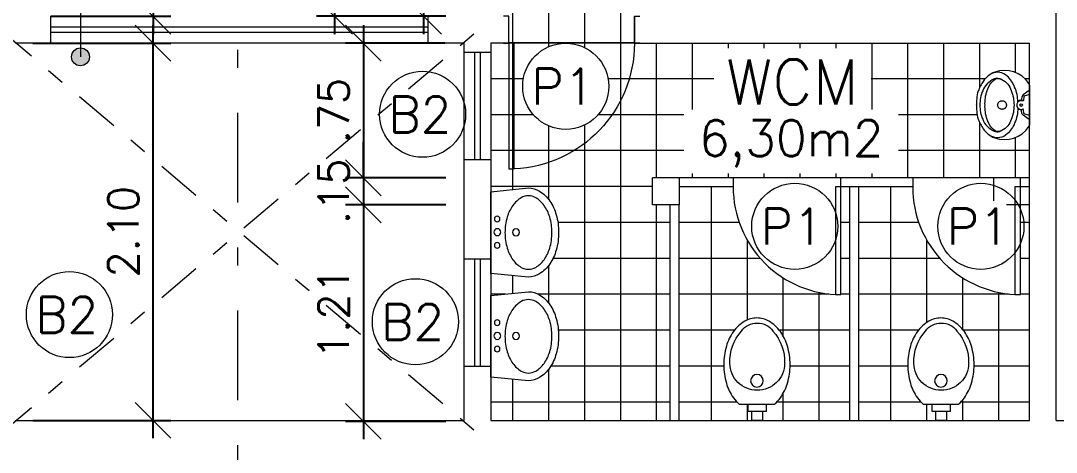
# Model space of a CAD drawing. Header units: millimetres. Extents: x 521 to 1055, y 261 to 520.
# Drawn here: x 707.66 to 713.43, y 374.32 to 376.72 of the extents above; entities that cross this region are included whole.
import ezdxf
from ezdxf.enums import TextEntityAlignment as Align

# ---------------------------------------------------------------- set-up
doc = ezdxf.new("R2010")
doc.units = ezdxf.units.MM
for name, pattern in [('CONTINU', [0]), ('DASHDOT', [1, 0.5, -0.25, 0, -0.25]), ('DASHDOTX2', [2, 1, -0.5, 0, -0.5]), ('HIDDEN', [9.524999999999999, 6.35, -3.175])]:
    doc.linetypes.add(name, pattern=pattern)
doc.layers.add('0.1', color=8, linetype='Continuous', lineweight=13)
doc.styles.add('ROMANS', font='romans')
doc.styles.get("Standard").update_dxf_attribs({"font": 'romans.shx'})
doc.dimstyles.new('Fares Eng - 50', dxfattribs={"dimscale": 2, "dimtxt": 0.085, "dimasz": 0.1, "dimexe": 0.05, "dimexo": 0.05, "dimgap": 0.04, "dimtad": 1, "dimzin": 4, "dimdsep": 46, "dimtxsty": 'ROMANS', "dimblk1": 'OBLIQUE', "dimblk2": 'OBLIQUE', "dimsah": 1, "dimcen": 0.05, "dimdle": 0.05, "dimclrd": 8, "dimclre": 8, "dimclrt": 8, "dimaunit": 1, "dimadec": 0, "dimazin": 0, "dimtfac": 1, "dimtix": 1, "dimtmove": 2, "dimatfit": 0, "dimldrblk": 'OPEN90', "dimfxl": 1, "dimtolj": 1, "dimtzin": 0, "dimarcsym": 0})
pattern_1 = [(0, (-167.2946406652305, 0), (0, 0.2), []), (90, (-167.2946406652305, 0), (-0.2, 1.224606353822377e-17), [])]

# ---------------------------------------------------------------- blocks, each defined once
blk = doc.blocks.new('P70')
for points in [[(0, 0.760000000000025), (0, 0.7300000000000239), (0.1499999999999986, 0.7300000000000239), (0.1499999999999986, 0.760000000000025)], [(0, 0), (0, 0.03000000000000114), (0.1499999999999986, 0.03000000000000114), (0.1499999999999986, 0)]]:
    blk.add_lwpolyline(points)
blk.add_lwpolyline([(-0.7000000000000227, 0.06000000000008299), (0, 0.06000000000008299), (0, 0.03000000000000114), (-0.7000000000000227, 0.03000000000000114)], close=True)
at = {"color": 8}
blk.add_arc((3.861494457524373e-15, 0.02932835820894858), 0.7006716417910752, 90, 177.4910967546297, dxfattribs=at)
blk = doc.blocks.new('Cuba-emp')
blk.add_lwpolyline([(0.2100034834991149, 0.2482008336621746), (-7.105427357601002e-15, 0.227407372452717), (7.105427357601002e-15, -0.227407372452717), (0.2100034834991291, -0.2482008336621604, 0.1378156270121392), (0.2705880087187396, -0.2311785380375015, 0.1070411790707005), (0.3288221515426883, -0.1757097620058969, 0.0807505460992588), (0.3644727820534435, -0.09904874869174485, 0.06864280771685904), (0.3780384553094791, -0.0007008336622078559, 0.06864280771690003), (0.3644727820534364, 0.09764708136732558, 0.08075054609930853), (0.3288221515426741, 0.1743080946814768, 0.10704117907071), (0.2705880087187253, 0.2297768707130761, 0.1157522192348251), (0.2100034834991149, 0.2482008336621746)], format="xyb")
blk.add_lwpolyline([(0.2100034834991149, 0.2045185337481215, -0.1318273881114975), (0.2501415417997279, 0.1937487812531433, -0.1066332451029667), (0.2967372728202164, 0.1514795764228545, -0.08348179435471227), (0.328253700616866, 0.08706086194230345, -0.0722322283218027), (0.3408968663839005, 1.243449787580175e-14, -0.07223222832186973), (0.3282537006168731, -0.08706086194227858, -0.08348179435460365), (0.2967372728202307, -0.1514795764226058, -0.106633245102999), (0.2501415417997421, -0.1937487812531256, -0.1318273881114998), (0.2100034834991291, -0.2045185337481072, -0.1318273881114848), (0.1698654251985161, -0.1937487812531282, -0.1066332451030064), (0.1232696941780276, -0.151479576422612, -0.08348179435461947), (0.09175326638137804, -0.08706086194228746, -0.07223222832185378), (0.07911010061422985, 3.552713678800501e-15, -0.07223222832187323), (0.09175326638137093, 0.08706086194229457, -0.08348179435457351), (0.1232696941780134, 0.15147957642262, -0.1066332451030294), (0.1698654251985019, 0.1937487812531398, -0.1318273881114961)], format="xyb", close=True)
for centre, radius in [((0.03578416458526235, 0.0710594457912066), 0.01546869292730512), ((0.03651954001270497, -0.002319139823612204), 0.0193358661591314), ((0.03651954001270497, -0.002319139823612204), 0.0193358661591314), ((0.1402810526510621, -0.001433449959218791), 0.01977531766275002), ((0.03578416458526945, -0.07569772543820363), 0.01546869292730512)]:
    blk.add_circle(centre, radius)
blk = doc.blocks.new('MIC')
for p, q in [((-7.181022390642248e-30, -3.552713678800501e-15), (2.253725092833587e-16, 0.1114999999999959)), ((0.294006887496943, 0.001700320565272878), (0.294006887496943, -4.146983364735735e-15)), ((-2.253725092833731e-16, -0.111500000000003), (-7.181022390642248e-30, -3.552713678800501e-15)), ((0.294006887496943, -4.146983364735735e-15), (0.294006887496943, -0.001700320565281172))]:
    blk.add_line(p, q)
for points in [[(0.06389889671298657, 0.01598841757203382, -0.1006025227802019), (0.08200000000000095, 0.09999999999999948, -0.1146110086684233), (0.1229999999999997, 0.1609999999999993, -0.3098364236183091), (0.2095199143072243, 0.1751021543491027, -0.3098364236183091)], [(0.1613928576543483, -0.1455672248154997), (0.1649101941308434, -0.1467308523902687, 0.1890387966786642), (0.1966600698150721, -0.1450091000326438, 0.1890137212314096), (0.2599702370741317, -0.07963134921959511, 0.1168018518744347), (0.2749686266706473, -2.332144905471686e-15, 0.1168018518744347), (0.2599702370741321, 0.0796313492195905, 0.1890137212314096), (0.1966600698150728, 0.1450091000326395, 0.1890387966786642), (0.164910194130844, 0.1467308523902645), (0.1613928576543489, 0.1455672248154954)], [(0.002000000000000831, 0.0804999999999989), (0.03400000000000081, 0.05699999999999676, -0.1805002929806469), (0.04100000000000046, 0.04549999999999868), (0.04299999999999932, 0.03199999999999816, 0.350290051334585), (0.04850000000000071, 0.02599999999999793, -0.2520343750682387), (0.06300000000000065, 0.01949999999999883)], [(1.072361025267808e-16, 0.05305361097392058, -0.4731156655992713), (0.005000000000000895, 0.05599999999999915), (0.02500000000000046, 0.05149999999999894, -0.3625423988178856), (0.03149999999999951, 0.04299999999999742), (0.03250000000000069, 0.02849999999999924, 0.5647686887747856), (0.03857059185199323, 0.02282112824928532)], [(-1.072361025267879e-16, -0.05305361097392414, 0.4731156655992713), (0.005000000000000668, -0.05600000000000272), (0.02500000000000025, -0.05150000000000259, 0.3625423988178856), (0.03149999999999933, -0.0430000000000011), (0.03250000000000058, -0.02850000000000292, -0.5647686887747856), (0.03857059185199314, -0.02282112824928902)], [(0.002000000000000505, -0.08050000000000246), (0.03400000000000058, -0.05700000000000045, 0.1805002929806469), (0.04100000000000028, -0.0455000000000024), (0.0429999999999992, -0.03200000000000189, -0.350290051334585), (0.0485000000000006, -0.02600000000000167, 0.2520343750682387), (0.06300000000000057, -0.01950000000000264)], [(0.06389889671298651, -0.01598841757203763, 0.1006025227802019), (0.08200000000000053, -0.1000000000000034, 0.1146110086684233), (0.122999999999999, -0.1610000000000034, 0.3098364236183091), (0.2095199143072236, -0.1751021543491071, 0.3098364236183091)]]:
    blk.add_lwpolyline(points, format="xyb")
blk.add_lwpolyline([(0.2469999999999999, -2.275612532610937e-15), (0.2471178908324276, -0.007832022022059848, -0.1020165053088811), (0.2314231464083887, -0.09020397524524396, -0.1006339586119125), (0.1998321805410083, -0.1371621200431705, -0.3104304348799956), (0.1587115284339952, -0.14447530021719, -0.02983714588725854), (0.1530000000000002, -0.1425000000000004, -0.1938874956134008), (0.1005000000000001, -0.08000000000000028, -0.09663518521957772), (0.08549999999999969, -1.949176117819334e-15, -0.09663518521957772), (0.1005000000000004, 0.07999999999999631, -0.1938874956134008), (0.1530000000000007, 0.1424999999999962, -0.02983714588725854), (0.1587115284339958, 0.1444753002171858, -0.3104304348799956), (0.1998321805410089, 0.1371621200431661, -0.1006339586119125), (0.2314231464083891, 0.09020397524523946, -0.1020165053088811), (0.2471178908324277, 0.007832022022055296)], format="xyb", close=True)
blk.add_circle((0.04599999999999937, -1.869335632467826e-15), 0.0075)
at = {"linetype": 'DASHDOT'}
blk.add_circle((0.1519999999999992, -2.083591112145287e-15), 0.024, dxfattribs=at)
for centre, radius, start, end in [((0.1377702899573948, 0.0315578556840454), 0.1611987715412378, 69.96350135858401, 146.725367118701), ((0.1386857544530518, 0.0475243997117098), 0.1459577868522475, 35.25885026493741, 68.15339377250778), ((0.01420555517480282, 0.1112656864088919), 0.01420748748665075, 142.0649101323887, 179.0550202112607), ((0.0354886119335873, -0.01077122697287798), 0.2641474675909128, 26.26255795670085, 32.66128229190893), ((-0.02926556299823355, -0.04272209828493694), 0.336355232746058, 21.06742201065763, 26.2625579567061), ((0.159761937990389, 0.03009408813070781), 0.1337877300855334, 1.845086542449727, 21.06742201065554), ((0.04599999999999937, -1.869335632467826e-15), 0.024, 251.967363912805, 108.0326360871948), ((-0.7216496446169334, 0.001700320565274931), 1.015656532113876, 359.9999999999999, 1.845086542450083), ((0.1597619379903889, -0.03009408813071201), 0.1337877300855336, 338.9325779893443, 358.15491345755), ((-0.7216496446169334, -0.001700320565275566), 1.015656532113876, 358.1549134575496, 359.9999999999998), ((0.01420555517480237, -0.1112656864088955), 0.014207487486651, 180.9449797887391, 217.935089867611), ((0.03548861193358734, 0.01077122697287429), 0.2641474675909128, 327.3387177080908, 333.7374420432989), ((-0.02926556299823338, 0.04272209828493351), 0.3363552327460579, 333.7374420432938, 338.9325779893422), ((0.1377702899573947, -0.03155785568404951), 0.1611987715412371, 213.2746328812987, 290.0364986414158), ((0.1386857544530517, -0.0475243997117139), 0.1459577868522475, 291.846606227492, 324.7411497350624)]:
    blk.add_arc(centre, radius, start, end)
blk = doc.blocks.new('ÁREA')
for p in [(4.97462945148186e-05, 0.003761569252461072), (0, 0)]:
    blk.add_attdef('COMPARTIMENTO', text='', height=0.0025).set_placement(p, align=Align.CENTER)
at = {"color": 1}
for p in [(-4.97462945148186e-05, -0.003761569252461072), (-9.94925890296372e-05, -0.007523138504922144)]:
    blk.add_attdef('ÁREA', text='', height=0.002, dxfattribs=at).set_placement(p, align=Align.CENTER)
blk = doc.blocks.new('Vaso')
for points in [[(0.02999999999997272, -0.04999999999995453), (0.02999999999997272, 0), (-0.02999999999997272, 0), (-0.02999999999997272, -0.04999999999995453)], [(0.04999999999995453, -0.09000000000014552), (0.04999999999995453, -0.04999999999995453), (-0.04999999999995453, -0.04999999999995453), (-0.04999999999995453, -0.09000000000014552)]]:
    blk.add_lwpolyline(points)
for points in [[(0.1828955200001019, -0.3100000000001728, -0.071776), (0.1680402599999979, -0.4129498500001318, -0.083144), (0.128710270000056, -0.4938477600001079, -0.106699), (0.06516211000007388, -0.5518467399999736, -0.132564), (-0.002104480000070907, -0.5700000000001637, -0.132564), (-0.06937106999998832, -0.5518467399999736, -0.106699), (-0.1329192299999704, -0.4938477600001079, -0.083144), (-0.1722492199999124, -0.4129498500001318, -0.071776), (-0.1871044800000163, -0.3100000000001728, -0.071776), (-0.1722492199999124, -0.2070501499999864, -0.083144), (-0.1329192299999704, -0.1261522400000104, -0.060171), (-0.09999999999990905, -0.09000000000014552), (0.09579103999999461, -0.09000000000014552, -0.060171), (0.128710270000056, -0.1261522400000104, -0.083144), (0.1680402599999979, -0.2070501499999864, -0.071776)], [(-0.08763701527800549, -0.4972033683313839, 0.2473999053505774), (0, -0.5413053001348089, 0.2473999053505774), (0.08763701527800549, -0.4972033683313839, 0.1978584598758542), (0.1521044799999345, -0.3175259839795217, 0.4183289460701766), (0, -0.1675407474929216, 0.4183289460701766), (-0.1521044799999345, -0.3175259839795217, 0.1978584598758542)]]:
    blk.add_lwpolyline(points, format="xyb", close=True)
blk.add_circle((-0.002104480000070907, -0.2200259839794398), 0.03525)
blk = doc.blocks.new('_OBLIQUE')
at = {"color": 0, "linetype": 'ByBlock'}
blk.add_line((-0.5, -0.5), (0.5, 0.5), dxfattribs=at)
blk = doc.blocks.new('*D616')
at = {"layer": '0.1', "color": 8, "linetype": 'CONTINU', "lineweight": -2, "transparency": 16777216}
for p, q in [((708.3949102507441, 421.8464883394476), (708.3949102507441, 376.6464883394476)), ((707.826373947711, 421.7464883394476), (708.4949102507442, 421.7464883394476)), ((707.8263739477111, 376.7464883394476), (708.4949102507442, 376.7464883394476))]:
    blk.add_line(p, q, dxfattribs=at)
at = {"layer": 'DEFPOINTS', "color": 0, "linetype": 'CONTINU', "lineweight": -2, "transparency": 16777216}
for p in [(707.726373947711, 421.7464883394476), (707.7263739477111, 376.7464883394476), (708.3949102507441, 376.7464883394476)]:
    blk.add_point(p, dxfattribs=at)
at = {"layer": '0.1', "color": 8, "linetype": 'CONTINU', "lineweight": -2, "transparency": 16777216, "xscale": 0.2, "yscale": 0.2, "zscale": 0.2}
for p, rotation in [((708.3949102507441, 421.7464883394476), 90), ((708.3949102507441, 376.7464883394476), 270)]:
    blk.add_blockref('_OBLIQUE', p, dxfattribs=dict(at, rotation=rotation))
at = {"layer": '0.1', "color": 8, "linetype": 'CONTINU', "transparency": 16777216, "insert": (708.2299102507441, 399.2464883394477), "char_height": 0.17, "attachment_point": 5, "rotation": 90, "style": 'ROMANS'}
blk.add_mtext('\\A1;45.00', dxfattribs=at)
blk = doc.blocks.new('_Open90')
at = {"color": 0, "linetype": 'ByBlock', "lineweight": -2}
for p, q in [((-0.5, 0.5), (0, 0)), ((0, 0), (-1, 0)), ((0, 0), (-0.5, -0.5))]:
    blk.add_line(p, q, dxfattribs=at)
blk = doc.blocks.new('*D617')
at = {"layer": '0.1', "color": 8, "linetype": 'CONTINU', "lineweight": -2, "transparency": 16777216}
for p, q in [((708.3949102507443, 374.3964883394474), (708.3949102507443, 376.6964883394476)), ((707.726373947711, 376.5964883394476), (708.4949102507443, 376.5964883394476)), ((707.7263739477111, 374.4964883394474), (708.4949102507443, 374.4964883394474))]:
    blk.add_line(p, q, dxfattribs=at)
at = {"layer": 'DEFPOINTS', "color": 0, "linetype": 'CONTINU', "lineweight": -2, "transparency": 16777216}
for p in [(707.6263739477109, 376.5964883394476), (708.3949102507443, 376.5964883394476), (707.626373947711, 374.4964883394474)]:
    blk.add_point(p, dxfattribs=at)
at = {"layer": '0.1', "color": 8, "linetype": 'CONTINU', "lineweight": -2, "transparency": 16777216, "xscale": 0.2, "yscale": 0.2, "zscale": 0.2}
for p, rotation in [((708.3949102507443, 376.5964883394476), 90), ((708.3949102507443, 374.4964883394474), 270)]:
    blk.add_blockref('_OBLIQUE', p, dxfattribs=dict(at, rotation=rotation))
at = {"layer": '0.1', "color": 8, "linetype": 'CONTINU', "transparency": 16777216, "insert": (708.2299102507442, 375.5464883394476), "char_height": 0.17, "attachment_point": 5, "rotation": 90, "style": 'ROMANS'}
blk.add_mtext('\\A1;2.10', dxfattribs=at)
blk = doc.blocks.new('*D564')
at = {"layer": '0.1', "color": 8, "linetype": 'CONTINU', "lineweight": -2, "transparency": 16777216}
for p, q in [((709.9013750806248, 378.4464883394476), (709.9013750806248, 376.6464883394475)), ((710.026373947711, 378.3464883394475), (709.8013750806248, 378.3464883394475)), ((710.026373947711, 376.7464883394475), (709.8013750806248, 376.7464883394475))]:
    blk.add_line(p, q, dxfattribs=at)
at = {"layer": 'DEFPOINTS', "color": 0, "linetype": 'CONTINU', "lineweight": -2, "transparency": 16777216}
for p in [(710.126373947711, 378.3464883394475), (709.9013750806248, 376.7464883394475), (710.126373947711, 376.7464883394475)]:
    blk.add_point(p, dxfattribs=at)
at = {"layer": '0.1', "color": 8, "linetype": 'CONTINU', "lineweight": -2, "transparency": 16777216, "xscale": 0.2, "yscale": 0.2, "zscale": 0.2}
for p, rotation in [((709.9013750806248, 378.3464883394475), 90), ((709.9013750806248, 376.7464883394475), 270)]:
    blk.add_blockref('_OBLIQUE', p, dxfattribs=dict(at, rotation=rotation))
at = {"layer": '0.1', "color": 8, "linetype": 'CONTINU', "transparency": 16777216, "insert": (709.7363750806247, 377.5464883394476), "char_height": 0.17, "attachment_point": 5, "rotation": 90, "style": 'ROMANS'}
blk.add_mtext('\\A1;1.60', dxfattribs=at)
blk = doc.blocks.new('*D634')
at = {"layer": '0.1', "color": 8, "linetype": 'CONTINU', "lineweight": -2, "transparency": 16777216}
for p, q in [((709.566490758591, 376.6964883394476), (709.566490758591, 375.7464883394475)), ((710.0197950003422, 376.5964883394475), (709.466490758591, 376.5964883394475)), ((710.0263739477109, 375.8464883394475), (709.466490758591, 375.8464883394475))]:
    blk.add_line(p, q, dxfattribs=at)
at = {"layer": 'DEFPOINTS', "color": 0, "linetype": 'CONTINU', "lineweight": -2, "transparency": 16777216}
for p in [(710.1197950003423, 376.5964883394475), (709.566490758591, 375.8464883394475), (710.1263739477109, 375.8464883394475)]:
    blk.add_point(p, dxfattribs=at)
at = {"layer": '0.1', "color": 8, "linetype": 'CONTINU', "lineweight": -2, "transparency": 16777216, "xscale": 0.2, "yscale": 0.2, "zscale": 0.2}
for p, rotation in [((709.566490758591, 376.5964883394475), 90), ((709.566490758591, 375.8464883394475), 270)]:
    blk.add_blockref('_OBLIQUE', p, dxfattribs=dict(at, rotation=rotation))
at = {"layer": '0.1', "color": 8, "linetype": 'CONTINU', "transparency": 16777216, "insert": (709.401490758591, 376.2214883394477), "char_height": 0.17, "attachment_point": 5, "rotation": 90, "style": 'ROMANS'}
blk.add_mtext('\\A1;.75', dxfattribs=at)
blk = doc.blocks.new('*D565')
at = {"layer": '0.1', "color": 8, "linetype": 'CONTINU', "lineweight": -2, "transparency": 16777216}
for p, q in [((709.566490758591, 375.8464883394475), (709.566490758591, 376.0464883394475)), ((710.0263739477109, 375.8464883394475), (709.466490758591, 375.8464883394475)), ((709.566490758591, 375.8464883394475), (709.566490758591, 375.6964883394476)), ((710.0263739477109, 375.6964883394476), (709.466490758591, 375.6964883394476)), ((709.566490758591, 375.6964883394476), (709.566490758591, 375.4964883394476))]:
    blk.add_line(p, q, dxfattribs=at)
at = {"layer": 'DEFPOINTS', "color": 0, "linetype": 'CONTINU', "lineweight": -2, "transparency": 16777216}
for p in [(710.1263739477109, 375.8464883394475), (709.566490758591, 375.6964883394476), (710.1263739477109, 375.6964883394476)]:
    blk.add_point(p, dxfattribs=at)
at = {"layer": '0.1', "color": 8, "linetype": 'CONTINU', "lineweight": -2, "transparency": 16777216, "xscale": 0.2, "yscale": 0.2, "zscale": 0.2}
for p, rotation in [((709.566490758591, 375.8464883394475), 270), ((709.566490758591, 375.6964883394476), 90)]:
    blk.add_blockref('_OBLIQUE', p, dxfattribs=dict(at, rotation=rotation))
at = {"layer": '0.1', "color": 8, "linetype": 'CONTINU', "transparency": 16777216, "insert": (709.401490758591, 375.7714883394477), "char_height": 0.17, "attachment_point": 5, "rotation": 90, "style": 'ROMANS'}
blk.add_mtext('\\A1;.15', dxfattribs=at)
blk = doc.blocks.new('*D635')
at = {"layer": '0.1', "color": 8, "linetype": 'CONTINU', "lineweight": -2, "transparency": 16777216}
for p, q in [((709.566490758591, 375.7964883394476), (709.566490758591, 374.3909327838921)), ((710.0263739477109, 375.6964883394476), (709.466490758591, 375.6964883394476)), ((710.0263739477109, 374.4909327838921), (709.466490758591, 374.4909327838921))]:
    blk.add_line(p, q, dxfattribs=at)
at = {"layer": 'DEFPOINTS', "color": 0, "linetype": 'CONTINU', "lineweight": -2, "transparency": 16777216}
for p in [(710.1263739477109, 375.6964883394476), (709.566490758591, 374.4909327838921), (710.1263739477109, 374.4909327838921)]:
    blk.add_point(p, dxfattribs=at)
at = {"layer": '0.1', "color": 8, "linetype": 'CONTINU', "lineweight": -2, "transparency": 16777216, "xscale": 0.2, "yscale": 0.2, "zscale": 0.2}
for p, rotation in [((709.566490758591, 375.6964883394476), 90), ((709.566490758591, 374.4909327838921), 270)]:
    blk.add_blockref('_OBLIQUE', p, dxfattribs=dict(at, rotation=rotation))
at = {"layer": '0.1', "color": 8, "linetype": 'CONTINU', "transparency": 16777216, "insert": (709.401490758591, 375.09371056167), "char_height": 0.17, "attachment_point": 5, "rotation": 90, "style": 'ROMANS'}
blk.add_mtext('\\A1;1.21', dxfattribs=at)
blk = doc.blocks.new('*D642')
at = {"layer": '0.1', "color": 8, "linetype": 'CONTINU', "lineweight": -2, "transparency": 16777216}
for p, q in [((709.4064044906877, 399.8964883394474), (709.4064044906877, 376.6464883394475)), ((710.0263739477111, 399.7964883394474), (709.3064044906877, 399.7964883394474)), ((710.0263739477112, 376.7464883394475), (709.3064044906877, 376.7464883394475))]:
    blk.add_line(p, q, dxfattribs=at)
at = {"layer": 'DEFPOINTS', "color": 0, "linetype": 'CONTINU', "lineweight": -2, "transparency": 16777216}
for p in [(710.1263739477112, 399.7964883394474), (709.4064044906877, 376.7464883394475), (710.1263739477113, 376.7464883394475)]:
    blk.add_point(p, dxfattribs=at)
at = {"layer": '0.1', "color": 8, "linetype": 'CONTINU', "lineweight": -2, "transparency": 16777216, "xscale": 0.2, "yscale": 0.2, "zscale": 0.2}
for p, rotation in [((709.4064044906877, 399.7964883394474), 90), ((709.4064044906877, 376.7464883394475), 270)]:
    blk.add_blockref('_OBLIQUE', p, dxfattribs=dict(at, rotation=rotation))
at = {"layer": '0.1', "color": 8, "linetype": 'CONTINU', "transparency": 16777216, "insert": (709.2414044906876, 388.2714883394476), "char_height": 0.17, "attachment_point": 5, "rotation": 90, "style": 'ROMANS'}
blk.add_mtext('\\A1;23.05', dxfattribs=at)

msp = doc.modelspace()

# ---------------------------------------------------------------- hatches: boundary and pattern name
at = {"layer": '0.1', "linetype": 'CONTINU'}
h = msp.add_hatch(dxfattribs=at)
h.set_pattern_fill('_USER', color=8, scale=0.2, style=0, double=1, pattern_type=0)
h.set_pattern_definition([(0, (0, 0), (0, 0.2), []), (90, (0, 0), (-0.2, 1.224606353822377e-17), [])])
h.paths.add_polyline_path([(711.1763739477111, 377.2964883394478, -0.4044820182103389), (710.2768740866771, 378.1664883394478), (710.2763739477105, 378.1664883394478), (710.2763739477103, 376.7464883394475), (710.3763739477105, 376.7464883394475), (710.3763739477106, 376.596488339447), (711.0763739477105, 376.5964883394475), (711.0763739477106, 376.7464883394475), (711.1763739477112, 376.7464883394475)])
h.paths.add_polyline_path([(711.176373947711, 378.3464883394478), (710.2763739477103, 378.3464883394478), (710.2763739477105, 378.1964883394477), (711.176373947711, 378.1964883394477)])
msp.add_hatch(color=8, dxfattribs=at).paths.add_polyline_path([(708.0405654037394, 376.52007251192, 1), (707.9408876965773, 376.52007251192, 1)])
h = msp.add_hatch(dxfattribs=at)
h.set_pattern_fill('_USER', color=8, scale=0.2, style=0, double=1, pattern_type=0)
h.set_pattern_definition(pattern_1)
h.paths.add_polyline_path([(711.6263739477109, 375.7964883394475), (711.5263739477107, 375.7964883394474), (711.5263739477109, 375.6964883394476), (711.3263739477109, 375.6964883394476), (711.3263739477111, 374.4964883394476), (711.7307538058367, 374.4964883394476), (711.7307538058366, 374.5464883394475), (711.7907538058366, 374.5464883394475), (711.7907538058369, 374.4964883394476), (712.226373947711, 374.4964883394476), (712.226373947711, 375.1964883394473), (712.196373947711, 375.1964883394475), (712.196373947711, 375.1972388087843, -0.3996375341443587)])
h.paths.add_polyline_path([(711.928794989045, 374.9094350569886, 3.073136091760415e-06), (711.9287940426339, 374.9094382681735, -2.298261749447737e-06)], flags=0)
h.paths.add_polyline_path([(711.7938993258366, 374.716514323427, -1), (711.7233993258366, 374.716514323427, -1)], flags=0)
h.paths.add_polyline_path([(711.5263739477108, 375.7964883394475), (711.326373947711, 375.7964883394475), (711.3263739477109, 375.6964883394476), (711.5263739477107, 375.6964883394476)], flags=16)
h.paths.add_polyline_path([(712.276373947711, 375.7964883394474), (712.2263739477111, 375.7964883394474), (712.226373947711, 375.1964883394474), (712.226373947711, 374.4964883394475), (712.276373947711, 374.4964883394475)])
edge = h.paths.add_edge_path(flags=16)
edge.add_arc((711.5794886877201, 374.8064880890473), 0.3641606381167727, 3.939714095343596e-05, 16.42172513463274)
edge.add_arc((711.6675642290055, 374.8324460039589), 0.2723395385858779, 16.4218097910387, 35.43328313073609)
edge.add_arc((711.7233431875973, 374.872134854788), 0.2038815434230515, 35.43327815540997, 59.79471763762466)
edge.add_arc((711.7586493401653, 374.9327841714046), 0.1337041680431426, 59.79468851270207, 90.00000614024825)
edge.add_arc((711.758649311508, 374.932784171405), 0.1337041680427554, 89.99999385980047, 120.2053114873416)
edge.add_arc((711.7939554640761, 374.872134854788), 0.2038815434230601, 120.2052823623753, 144.56672184459)
edge.add_arc((711.8497344226679, 374.8324460039589), 0.2723395385858707, 144.5667168692639, 163.5781902089613)
edge.add_arc((711.9378099639533, 374.8064880890473), 0.3641606381167788, 163.5782748653673, 179.999960602859)
edge.add_arc((711.9378099639541, 374.8064885898481), 0.3641606381175685, 180.0000393971231, 196.4217251346145)
edge.add_arc((711.8497344226679, 374.7805306749364), 0.2723395385858779, 196.4218097910387, 215.4332831307361)
edge.add_arc((711.7939566072614, 374.7408429171219), 0.2038831085606229, 215.4333421757097, 229.206912960073)
edge.add_line((711.6607538058367, 374.5864883394477), (711.8565448458367, 374.5864883394477))
edge.add_arc((711.723342044412, 374.7408429171219), 0.2038831085606259, 310.7930870399269, 324.5666578242902)
edge.add_arc((711.6675642290055, 374.7805306749364), 0.2723395385858707, 324.5667168692639, 343.5781902089612)
edge.add_arc((711.5794886877193, 374.8064885898481), 0.3641606381175744, 343.5782748653855, 359.9999606028769)
h = msp.add_hatch(dxfattribs=at)
h.set_pattern_fill('_USER', color=8, scale=0.2, style=0, double=1, pattern_type=0)
h.set_pattern_definition(pattern_1)
h.paths.add_polyline_path([(712.7835478418413, 375.0664883394477, -0.1325636243108769), (712.8508142611952, 375.0483351787869, -0.1066991575301644), (712.9143625510087, 374.9903361568342, -0.08314554019457294), (712.9536930329997, 374.909436658674, -0.07177489877244929), (712.9685478418414, 374.8064883394478, -0.07177489877233367), (712.9536930330008, 374.7035400202213, -0.0831447024863592), (712.9143630764393, 374.6226412605063, -0.06017202864682603), (712.8814433618413, 374.5864883394477), (712.8356523218413, 374.5864883394477), (712.8356523218413, 374.5464883394475), (712.8156523218413, 374.5464883394475), (712.8156523218413, 374.4964883394475), (713.276373947711, 374.4964883394474), (713.2763739477109, 375.6964883394475), (713.226373947711, 375.6964883394475), (713.226373947711, 375.1964883394473), (713.196373947711, 375.1964883394473), (713.196373947711, 375.1972388087842, -0.3996375341444258), (712.6263739477109, 375.7964883394475), (712.4763739477111, 375.7964883394475), (712.4763739477111, 375.6964883394476), (712.3763739477109, 375.6964883394475), (712.3763739477109, 374.4964883394475), (712.7556523218414, 374.4964883394475), (712.7556523218414, 374.5464883394475), (712.7356523218414, 374.5464883394475), (712.7356523218414, 374.5864883394477), (712.6856523218414, 374.5864883394477, -0.06017202864676326), (712.6527326072438, 374.6226412605066, -0.08314470248610845), (712.6134026506829, 374.7035400202216, -0.07177489877221678), (712.5985478418413, 374.8064883394478, -0.0717748987725663), (712.6134026506819, 374.9094366586743, -0.0831455401947558), (712.652733132674, 374.9903361568342, -0.1066991575305894), (712.7162814224878, 375.0483351787872, -0.1325636243102737)])
h.paths.add_polyline_path([(712.7835478418413, 375.0664883394477, 0.1325636243102486), (712.7162814224878, 375.0483351787871, 0.106699157530574), (712.652733132674, 374.9903361568342, 0.08314554019457294), (712.613402650683, 374.909436658674, 0.07177489877244929), (712.5985478418413, 374.8064883394478, 0.07177489877233369), (712.6134026506819, 374.7035400202213, 0.08314470248635894), (712.6527326072435, 374.6226412605063, 0.06017202864682648), (712.6856523218414, 374.5864883394477), (712.8814433618413, 374.5864883394477, 0.06017202864676328), (712.9143630764389, 374.6226412605066, 0.08314470248610834), (712.9536930329998, 374.7035400202216, 0.07177489877221686), (712.9685478418414, 374.8064883394478, 0.0717748987725663), (712.9536930330008, 374.9094366586743, 0.08314554019475595), (712.9143625510087, 374.9903361568342, 0.1066991575301795), (712.8508142611953, 375.048335178787, 0.1325636243109023)], flags=16)
h.paths.add_polyline_path([(712.7856523218413, 375.0377936395824, -0.2473999053505766), (712.8732893371193, 374.993691707779, -0.1978584598758562), (712.9377568018413, 374.8140143234271, -0.4183289460701732), (712.7856523218413, 374.6640290869405, -0.4183289460701753), (712.6335478418414, 374.8140143234271, -0.1978584598758555), (712.6980153065633, 374.993691707779, -0.247399905350576)], flags=0)
h.paths.add_polyline_path([(712.3763739477109, 374.4964883394475), (712.3763739477109, 375.6964883394475), (712.4763739477111, 375.6964883394476), (712.4763739477111, 375.7964883394475), (712.3263739477109, 375.7964883394474), (712.326373947711, 374.4964883394475)])
edge = h.paths.add_edge_path(flags=17)
edge.add_arc((712.6043872037247, 374.8064880890473), 0.3641606381167727, 3.939714095343596e-05, 16.42172513463274)
edge.add_arc((712.6924627450102, 374.8324460039589), 0.2723395385858779, 16.4218097910387, 35.43328313073609)
edge.add_arc((712.7482417036019, 374.872134854788), 0.2038815434230515, 35.43327815540997, 59.79471763762466)
edge.add_arc((712.78354785617, 374.9327841714046), 0.1337041680431426, 59.79468851270207, 90.00000614024825)
edge.add_arc((712.7835478275126, 374.932784171405), 0.1337041680427554, 89.99999385980047, 120.2053114873416)
edge.add_arc((712.8188539800808, 374.872134854788), 0.2038815434230601, 120.2052823623753, 144.56672184459)
edge.add_arc((712.8746329386726, 374.8324460039589), 0.2723395385858707, 144.5667168692639, 163.5781902089613)
edge.add_arc((712.962708479958, 374.8064880890473), 0.3641606381167788, 163.5782748653673, 179.999960602859)
edge.add_arc((712.9627084799588, 374.8064885898481), 0.3641606381175685, 180.0000393971231, 196.4217251346145)
edge.add_arc((712.8746329386726, 374.7805306749364), 0.2723395385858779, 196.4218097910387, 215.4332831307361)
edge.add_arc((712.8188551232661, 374.7408429171219), 0.2038831085606558, 215.4333421757227, 229.2069129600835)
edge.add_line((712.6856523218414, 374.5864883394477), (712.8814433618413, 374.5864883394477))
edge.add_arc((712.7482405604167, 374.7408429171219), 0.2038831085606689, 310.7930870399165, 324.5666578242772)
edge.add_arc((712.6924627450102, 374.7805306749364), 0.2723395385858707, 324.5667168692639, 343.5781902089612)
edge.add_arc((712.604387203724, 374.8064885898481), 0.3641606381175744, 343.5782748653855, 359.9999606028769)
edge = h.paths.add_edge_path(flags=17)
edge.add_line((712.8356523218413, 374.5864883394477), (712.8356523218413, 374.5464883394475))
edge.add_line((712.8356523218413, 374.5464883394475), (712.7356523218414, 374.5464883394475))
edge.add_line((712.7356523218414, 374.5464883394475), (712.7356523218414, 374.5864883394477))
edge = h.paths.add_edge_path(flags=0)
edge.add_arc((712.7835478418413, 374.716514323427), 0.03525, 0, 360)
edge = h.paths.add_edge_path(flags=0)
edge.add_arc((712.7836715399027, 374.9326049684495), 0.1052073192881356, 88.9212047991158, 144.5049914774282, ccw=False)
edge.add_arc((712.78763310378, 374.9326049684495), 0.1052073192881342, 35.49500852257182, 91.0787952008842, ccw=False)
edge.add_arc((712.6873830673015, 374.8255853307431), 0.2506409686337754, -2.646038308024572, 42.12157008590219, ccw=False)
edge.add_arc((712.7877568018413, 374.814014323427), 0.1499999999999773, -90.80387852078002, 2.1714186004828662e-11, ccw=False)
edge.add_arc((712.7835478418414, 374.814014323427), 0.1499999999999818, 179.9999999999783, 270.80387852077996, ccw=False)
edge.add_arc((712.8839215763811, 374.8255853307431), 0.2506409686337702, 137.8784299140978, 182.6460383080245, ccw=False)
edge = h.paths.add_edge_path()
edge.add_line((712.8156523218413, 374.5464883394475), (712.8156523218413, 374.4964883394476))
edge.add_line((712.8156523218413, 374.4964883394476), (712.7556523218414, 374.4964883394476))
edge.add_line((712.7556523218414, 374.4964883394476), (712.7556523218414, 374.5464883394475))

# ---------------------------------------------------------------- linework, layer by layer
at = {"layer": '0.1', "color": 8, "linetype": 'DASHDOTX2', "ltscale": 0.5}
msp.add_line((708.8655728890701, 424.6089193630023), (708.8655728890701, 371.687465009659), dxfattribs=at)
at = {"layer": '0.1', "color": 8, "linetype": 'CONTINU'}
for p, q in [((707.9907265501583, 377.9836315145878), (707.9907265501583, 376.52007251192)), ((709.9263739477109, 376.6864883394475), (707.8263739477112, 376.6864883394491)), ((709.9263739477109, 376.6564883394475), (707.8263739477111, 376.6564883394475)), ((709.9263739477109, 376.5964883394475), (707.8263739477111, 376.5964883394475)), ((711.0763739477106, 376.5964883394475), (710.3763739477106, 376.596488339447)), ((710.4000000000001, 375.7816367979302), (710.4000000000001, 376.5964423010343)), ((710.6, 376.576783785667), (710.6, 376.5960525752172)), ((710.8000000000001, 376.5710138647657), (710.8000000000001, 376.5960417034152)), ((711, 374.4964883394476), (711, 376.5963649148004)), ((711.2, 375.8464883394475), (711.2, 376.5964883394475)), ((711.4000000000001, 376.2274677444003), (711.4000000000001, 376.5964883394475)), ((711.6, 376.5683987949997), (711.6, 376.5964883394475)), ((711.8000000000001, 376.5683987949997), (711.8000000000001, 376.5964883394475)), ((712, 376.5683987949997), (712, 376.5964883394475)), ((712.2, 376.5683987949997), (712.2, 376.5964883394475)), ((712.4000000000001, 376.2274677444003), (712.4000000000001, 376.5964883394475)), ((712.6, 375.8464883394474), (712.6, 376.5964883394475)), ((712.8000000000001, 375.8464883394474), (712.8000000000001, 376.5964883394475)), ((713, 376.3497981549853), (713, 376.5964883394475)), ((713.2, 376.4327013304798), (713.2, 376.5964883394475)), ((710.1263739477087, 376.5464883394473), (710.1263739477082, 375.9464883394475)), ((710.1863739477085, 376.5464883394473), (710.1863739477083, 375.9464883394475)), ((710.2163739477098, 376.5464883394472), (710.2163739477098, 375.9464883394473)), ((710.2763739477095, 376.5464883394472), (710.2763739477099, 375.9464883394473)), ((710.2763739477102, 376.4), (710.458108228842, 376.4)), ((710.9293322279484, 376.4), (711.5193407450498, 376.4)), ((712.3943407450498, 376.4), (713.0317289878825, 376.4)), ((713.2501756945601, 376.4), (713.2763739477109, 376.4)), ((710.2763739477101, 376.2), (710.5119991003448, 376.2)), ((710.8754413564457, 376.2), (711.3525888581617, 376.2)), ((712.5478269533999, 376.2), (712.9846456155728, 376.2)), ((710.6, 375.7249770237276), (710.6, 376.135668444101)), ((710.8000000000001, 374.4964883394476), (710.8000000000001, 376.1414383650022)), ((713, 375.8464883394474), (713, 376.1543912729449)), ((713.2, 375.8464883394475), (713.2, 376.0714880974504)), ((710.2763739477099, 376), (711.3525888581617, 376)), ((712.5478269533999, 376), (713.2763739477109, 376)), ((711.6, 375.8464883394475), (711.6, 375.8703248872575)), ((711.8000000000001, 375.8464883394475), (711.8000000000001, 375.8703248872575)), ((712, 375.8464883394475), (712, 375.8703248872575)), ((712.2, 375.8464883394475), (712.2, 375.8703248872575)), ((712.4000000000001, 375.8464883394474), (712.4000000000001, 375.8703248872575)), ((712.226373947711, 375.8464883394475), (711.6263739477109, 375.8464883394475)), ((713.226373947711, 375.8464883394475), (712.6263739477109, 375.8464883394475)), ((710.27637394771, 375.8), (711.176373947711, 375.8)), ((711.2, 374.4964883394476), (711.2, 375.6964883394476)), ((710.6498633332478, 375.6), (711.276373947711, 375.6)), ((710.1263739477093, 375.3964883394473), (710.1263739477089, 374.7964883394475)), ((710.1863739477092, 375.3964883394473), (710.186373947709, 374.7964883394475)), ((710.2163739477105, 375.3964883394472), (710.2163739477105, 374.7964883394474)), ((710.2763739477102, 375.3964883394472), (710.2763739477106, 374.7964883394474)), ((710.6, 375.147513767396), (710.6, 375.3604018671052)), ((710.6239369381802, 375.4), (711.276373947711, 375.4)), ((710.4000000000001, 375.2041735415986), (710.4000000000001, 375.3023404255781)), ((710.2763739477103, 375.2), (710.3578493322779, 375.2)), ((710.5392810852679, 375.2), (711.276373947711, 375.2)), ((710.6527442783553, 375), (711.276373947711, 375)), ((710.6, 374.4964883394476), (710.6, 374.7829386107736)), ((710.6115264272726, 374.8), (711.276373947711, 374.8)), ((710.4000000000001, 374.4964883394477), (710.4000000000001, 374.7248771692465)), ((710.2763739477102, 374.6), (711.276373947711, 374.6))]:
    msp.add_line(p, q, dxfattribs=at)
at = {"layer": '0.1', "color": 7}
for p, q in [((713.4263739477109, 374.4964883394476), (713.4263739477109, 377.7464883394475)), ((707.8263739477111, 376.5964883394475), (707.8263739477112, 376.7464883394475)), ((709.9263739477109, 376.7464883394475), (709.9263739477109, 376.5964883394476)), ((710.3763739477106, 376.5964883394475), (710.3763739477105, 376.7464883394475)), ((711.0763739477106, 376.7464883394475), (711.0763739477105, 376.5964883394475)), ((707.8263739477111, 376.5964883394476), (707.6263739477109, 376.5964883394476)), ((710.1263739477108, 376.5964883394475), (709.9263739477111, 376.5964883394475)), ((710.1263739477109, 376.5964883394476), (710.1263739477109, 376.5464883394473)), ((710.3763739477106, 376.5964883394475), (710.2763739477103, 376.5964883394475)), ((710.2763739477103, 376.5964883394475), (710.2763739477103, 376.5464883394472)), ((711.0763739477106, 376.5964883394475), (713.276373947711, 376.5964883394475)), ((713.276373947711, 374.4964883394475), (713.2763739477109, 376.5964883394475)), ((710.1263739477099, 376.5464883394473), (710.27637394771, 376.5464883394472)), ((710.2763739477098, 375.9464883394473), (710.1263739477099, 375.9464883394472)), ((710.1263739477109, 375.9464883394472), (710.126373947711, 375.3964883394472)), ((710.2763739477101, 375.9464883394473), (710.2763739477102, 375.3964883394472)), ((711.4000000000001, 375.8464883394475), (711.4000000000001, 375.8703248872575)), ((711.326373947711, 375.8464883394475), (711.176373947711, 375.8464883394475)), ((710.1263739477101, 375.3964883394472), (710.27637394771, 375.3964883394472)), ((710.2763739477098, 374.7964883394473), (710.12637394771, 374.7964883394473)), ((710.1263739477109, 374.7964883394473), (710.1263739477109, 374.4964883394475)), ((710.2763739477101, 374.7964883394473), (710.2763739477101, 374.4964883394476)), ((707.626373947711, 374.4964883394474), (710.1263739477109, 374.4964883394474)), ((710.2763739477103, 374.4964883394477), (713.2763739477108, 374.4964883394474)), ((713.4263739477109, 374.4964883394475), (714.7263739477106, 374.4964883394475))]:
    msp.add_line(p, q, dxfattribs=at)
at = {"layer": '0.1', "color": 8, "linetype": 'DASHDOT', "ltscale": 0.5}
for p, q in [((707.5263739477109, 376.6864883394476), (710.226373947711, 374.4064883394477)), ((707.5263739477109, 374.4064883394475), (710.2263739477108, 376.6864883394476))]:
    msp.add_line(p, q, dxfattribs=at)
at = {"layer": '0.1', "color": 8}
for p, q in [((711.6263739477109, 375.8464883394475), (711.326373947711, 375.8464883394475)), ((711.6263739477109, 375.8464883394475), (711.6263739477109, 375.7964883394475)), ((712.226373947711, 375.7964883394474), (712.226373947711, 375.8464883394475)), ((712.6263739477108, 375.8464883394474), (712.226373947711, 375.8464883394475)), ((712.6263739477108, 375.8464883394474), (712.6263739477108, 375.7964883394475)), ((713.276373947711, 375.8464883394474), (713.226373947711, 375.8464883394474)), ((713.226373947711, 375.7964883394474), (713.226373947711, 375.8464883394474)), ((711.6263739477109, 375.7964883394475), (711.326373947711, 375.7964883394475)), ((712.6263739477109, 375.7964883394475), (712.226373947711, 375.7964883394474)), ((712.276373947711, 374.4964883394474), (712.2763739477109, 375.7964883394474)), ((712.326373947711, 374.4964883394474), (712.3263739477109, 375.7964883394474)), ((713.2763739477109, 375.7964883394474), (713.226373947711, 375.7964883394474)), ((711.276373947711, 374.4964883394476), (711.276373947711, 375.6964883394476)), ((711.326373947711, 374.4964883394476), (711.326373947711, 375.6964883394476))]:
    msp.add_line(p, q, dxfattribs=at)
at = {"layer": '0.1', "color": 8, "linetype": 'HIDDEN', "ltscale": 0.02}
for p, q in [((713.076373947711, 375.8464883394476), (713.0763739477111, 375.6964883394475)), ((713.276373947711, 375.6964883394475), (713.076373947711, 375.6964883394475))]:
    msp.add_line(p, q, dxfattribs=at)
at = {"layer": '0.1', "color": 7}
msp.add_lwpolyline([(711.326373947711, 375.8464883394475), (711.326373947711, 375.6964883394476), (711.176373947711, 375.6964883394476), (711.176373947711, 375.8464883394475)], dxfattribs=at)
at = {"layer": '0.1', "color": 8}
for points in [[(712.196373947711, 375.7964883394474), (712.196373947711, 375.1964883394474), (712.226373947711, 375.1964883394474), (712.226373947711, 375.7964883394474)], [(713.196373947711, 375.7964883394473), (713.196373947711, 375.1964883394473), (713.226373947711, 375.1964883394473), (713.226373947711, 375.7964883394473)]]:
    msp.add_lwpolyline(points, close=True, dxfattribs=at)
at = {"layer": '0.1', "color": 8, "linetype": 'CONTINU'}
msp.add_circle((707.9907265501583, 376.52007251192), 0.04983885358103635, dxfattribs=at)
at = {"layer": '0.1', "color": 8}
for centre in [(710.6937202283953, 376.356226114884), (709.8962809451675, 376.2008230914296), (711.9696222068162, 375.5767388922676), (713.0062921086878, 375.5767388922676), (707.9292647268951, 375.085438286249), (709.856408689425, 375.0456031392856)]:
    msp.add_circle(centre, 0.2396438343701963, dxfattribs=at)
at = {"layer": '0.1', "color": 8, "linetype": 'CONTINU'}
for centre in [(712.226373947711, 375.7964883394474), (713.226373947711, 375.7964883394473)]:
    msp.add_arc(centre, 0.6000000000000227, 180, 270.0000000000109, dxfattribs=at)

# ---------------------------------------------------------------- block references
at = {"layer": '0.1', "color": 8, "xscale": -1}
for name, p, rotation in [('P70', (710.3463739477105, 376.5964883394476), 270), ('Cuba-emp', (710.2763739477101, 375.5419886117542), 180), ('Cuba-emp', (710.2763739477101, 374.9645253554226), 180), ('Vaso', (711.7607538058367, 374.4964883394476), 180), ('Vaso', (712.7856523218413, 374.4964883394476), 180)]:
    msp.add_blockref(name, p, dxfattribs=dict(at, rotation=rotation))
at = {"layer": '0.1', "color": 8}
ref = msp.add_blockref('ÁREA', (711.9568407450498, 376.2558987949997), dxfattribs=dict(at, xscale=133.3333333333333, yscale=133.3333333333333, zscale=133.3333333333333))
ref.add_attrib('COMPARTIMENTO', 'WCM', dxfattribs={"layer": '0', "color": 3, "height": 0.25}).set_placement((711.9568407450498, 376.2558987949997), align=Align.CENTER)
ref.add_attrib('ÁREA', '6,30m2', dxfattribs={"layer": '0', "color": 1, "height": 0.2}).set_placement((711.9502079057808, 375.9679439348765), align=Align.CENTER)
at = {"layer": '0.1', "color": 8, "rotation": 180}
msp.add_blockref('MIC', (713.2763739477109, 376.2520947139651), dxfattribs=at)

# ---------------------------------------------------------------- texts
at = {"layer": '0.1', "color": 8}
for s, p in [('P1', (710.5031120209235, 376.2547137750157)), ('B2', (709.7056727376957, 376.0993107515612)), ('P1', (711.7790139993444, 375.4752265523992)), ('P1', (712.8156839012161, 375.4752265523992)), ('B2', (707.7386565194233, 374.9839259463806)), ('B2', (709.6658004819533, 374.9440907994173))]:
    msp.add_text(s, height=0.2, dxfattribs=at).set_placement(p)

# ---------------------------------------------------------------- dimensions: what is measured, and where the dimension line sits
at = {"layer": '0.1', "color": 8, "linetype": 'CONTINU'}
for base, p1, p2, picture, middle in [((708.3949102507441, 376.7464883394476), (707.726373947711, 421.7464883394476), (707.7263739477111, 376.7464883394476), '*D616', (708.2299102507441, 399.2464883394477)), ((709.4064044906877, 376.7464883394475), (710.1263739477112, 399.7964883394474), (710.1263739477113, 376.7464883394475), '*D642', (709.2414044906876, 388.2714883394476)), ((709.9013750806248, 376.7464883394475), (710.126373947711, 378.3464883394475), (710.126373947711, 376.7464883394475), '*D564', (709.7363750806247, 377.5464883394476)), ((708.3949102507443, 376.5964883394476), (707.626373947711, 374.4964883394474), (707.6263739477109, 376.5964883394476), '*D617', (708.2299102507442, 375.5464883394476)), ((709.566490758591, 375.8464883394475), (710.1197950003423, 376.5964883394475), (710.1263739477109, 375.8464883394475), '*D634', (709.401490758591, 376.2214883394477)), ((709.566490758591, 375.6964883394476), (710.1263739477109, 375.8464883394475), (710.1263739477109, 375.6964883394476), '*D565', (709.401490758591, 375.7714883394477)), ((709.566490758591, 374.4909327838921), (710.1263739477109, 375.6964883394476), (710.1263739477109, 374.4909327838921), '*D635', (709.401490758591, 375.09371056167))]:
    dim = msp.add_linear_dim(base=base, p1=p1, p2=p2, angle=90, dimstyle='Fares Eng - 50', dxfattribs=at)
    dim.commit()
    dim.dimension.update_dxf_attribs({"geometry": picture, "text_midpoint": middle})

doc.saveas('drawing.dxf')
